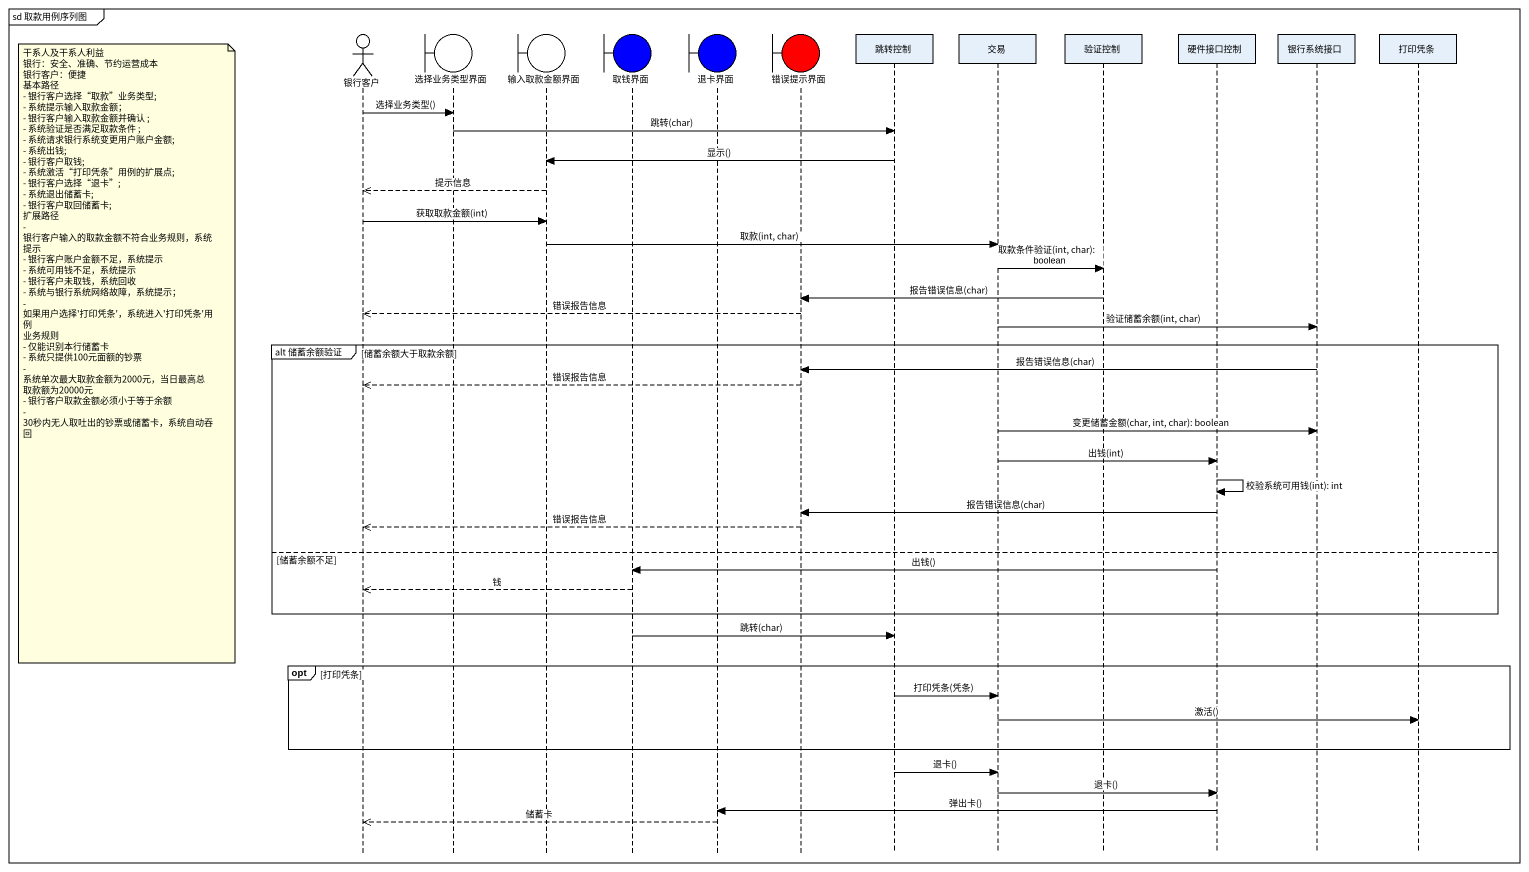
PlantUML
@startuml
mainframe sd 取款用例序列图
hide footbox
actor 银行客户
boundary 选择业务类型界面
boundary 输入取款金额界面
boundary 取钱界面 #0000FF
boundary 退卡界面 #0000FF
boundary 错误提示界面 #FF0000
participant 跳转控制
participant 交易
participant 验证控制
participant 硬件接口控制
participant 银行系统接口
participant 打印凭条

银行客户 -> 选择业务类型界面 : 选择业务类型()
选择业务类型界面 -> 跳转控制 : 跳转(char)
跳转控制 -> 输入取款金额界面 : 显示()
输入取款金额界面 -->> 银行客户 : 提示信息
银行客户 -> 输入取款金额界面 : 获取取款金额(int)
输入取款金额界面 -> 交易 : 取款(int, char)
交易 -> 验证控制 : 取款条件验证(int, char): boolean
验证控制 -> 错误提示界面 : 报告错误信息(char)
错误提示界面 -->> 银行客户 : 错误报告信息
交易 -> 银行系统接口 : 验证储蓄余额(int, char)
group alt 储蓄余额验证 [储蓄余额大于取款余额]
  note left of 银行客户
    干系人及干系人利益
    银行：安全、准确、节约运营成本
    银行客户：便捷
    基本路径
    - 银行客户选择“取款”业务类型;
    - 系统提示输入取款金额；
    - 银行客户输入取款金额并确认 ;
    - 系统验证是否满足取款条件 ;
    - 系统请求银行系统变更用户账户金额;
    - 系统出钱;
    - 银行客户取钱;
    - 系统激活“打印凭条”用例的扩展点;
    - 银行客户选择“退卡”;
    - 系统退出储蓄卡;
    - 银行客户取回储蓄卡;
    扩展路径
    - 银行客户输入的取款金额不符合业务规则，系统提示
    - 银行客户账户金额不足，系统提示
    - 系统可用钱不足，系统提示
    - 银行客户未取钱，系统回收
    - 系统与银行系统网络故障，系统提示；
    - 如果用户选择'打印凭条'，系统进入'打印凭条'用例
    业务规则
    - 仅能识别本行储蓄卡
    - 系统只提供100元面额的钞票
    - 系统单次最大取款金额为2000元，当日最高总取款额为20000元
    - 银行客户取款金额必须小于等于余额
    - 30秒内无人取吐出的钞票或储蓄卡，系统自动吞回
  end note
  银行系统接口 -> 错误提示界面 : 报告错误信息(char)
  错误提示界面 -->> 银行客户 : 错误报告信息
  交易 -> 银行系统接口 : 变更储蓄金额(char, int, char): boolean
  交易 -> 硬件接口控制 : 出钱(int)
  硬件接口控制 -> 硬件接口控制 : 校验系统可用钱(int): int
  硬件接口控制 -> 错误提示界面 : 报告错误信息(char)
  错误提示界面 -->> 银行客户 : 错误报告信息
else 储蓄余额不足
  硬件接口控制 -> 取钱界面 : 出钱()
  取钱界面 -->> 银行客户 : 钱
end
取钱界面 -> 跳转控制 : 跳转(char)
opt 打印凭条
  跳转控制 -> 交易 : 打印凭条(凭条)
  交易 -> 打印凭条 : 激活()
end
跳转控制 -> 交易 : 退卡()
交易 -> 硬件接口控制 : 退卡()
硬件接口控制 -> 退卡界面 : 弹出卡()
退卡界面 -->> 银行客户 : 储蓄卡
@enduml
